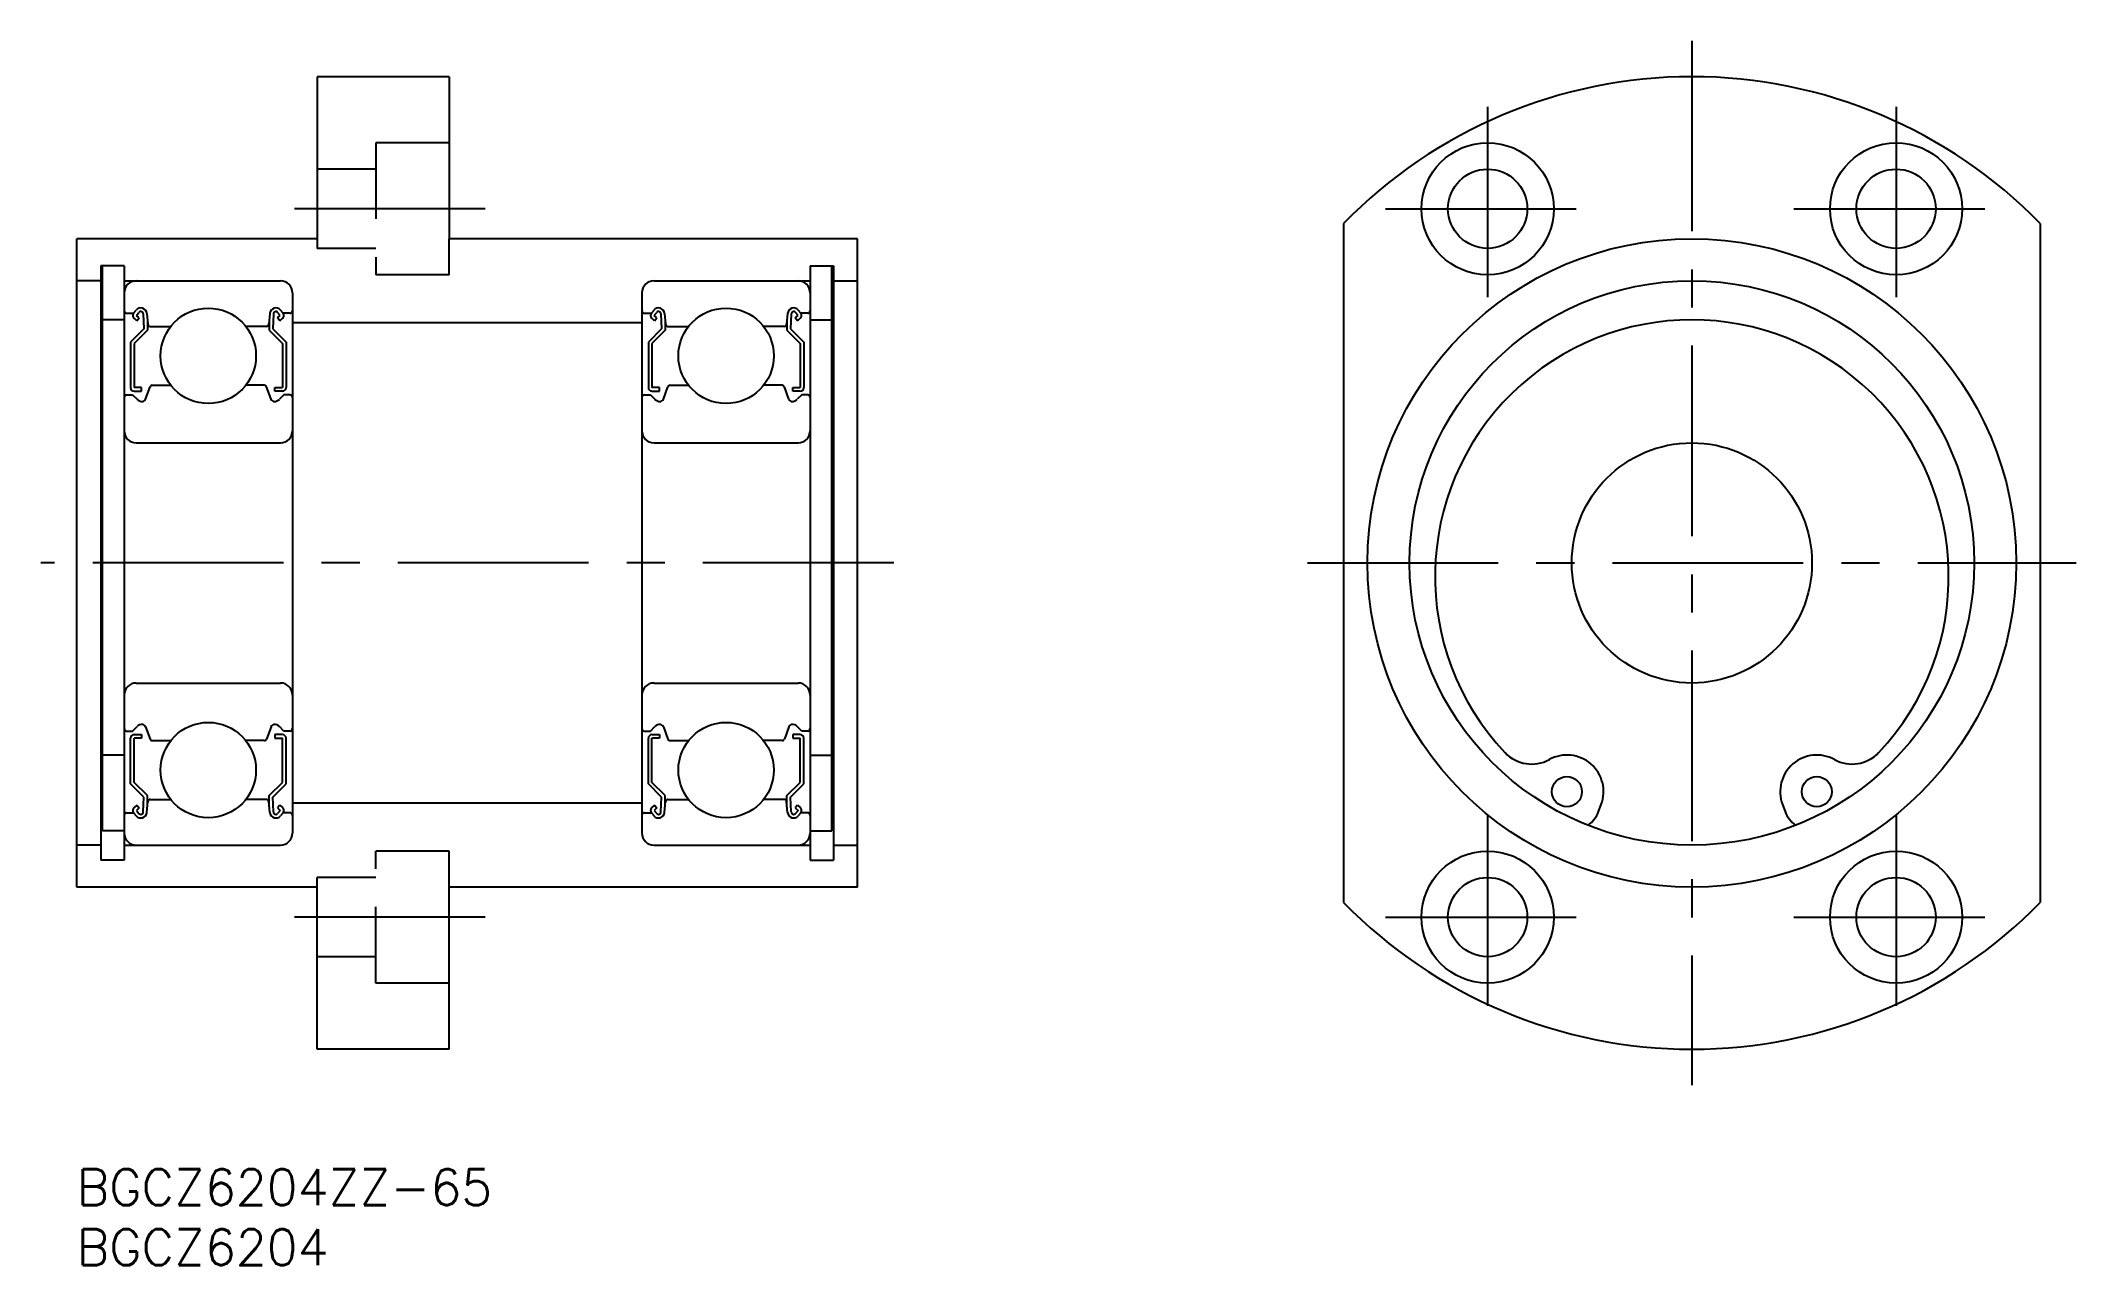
# Model space of a CAD drawing. Extents: x -3 to 166, y -8 to 94.
import ezdxf

# ---------------------------------------------------------------- set-up
doc = ezdxf.new("R2010")
doc.units = 0
doc.header["$LTSCALE"] = 0.5
doc.linetypes.add('CENTER', pattern=[50.8, 31.75, -6.35, 6.35, -6.35])
doc.linetypes.add('DASHED', pattern=[19.05, 12.7, -6.35])
for name, color, linetype in [('MSM_CENTER', 1, 'CENTER'), ('MSM_CONTINUOUS', 7, 'CONTINUOUS'), ('MSM_DASHED', 4, 'DASHED'), ('MSM_PART_NUMBER', 7, 'CONTINUOUS')]:
    doc.layers.add(name, color=color, linetype=linetype)
doc.styles.get("Standard").update_dxf_attribs({"font": 'txt.shx', "height": 3, "bigfont": 'bigfont.shx'})

# ---------------------------------------------------------------- blocks, each defined once
blk = doc.blocks.new('*U6')
at = {"layer": 'MSM_PART_NUMBER'}
blk.add_text('BGCZ6204ZZ-65', height=3, dxfattribs=at).set_placement((0, -3))
blk = doc.blocks.new('*U7')
at = {"layer": 'MSM_PART_NUMBER'}
blk.add_text('BGCZ6204', height=3, dxfattribs=at).set_placement((0, -8))

msp = doc.modelspace()

# ---------------------------------------------------------------- linework, layer by layer
at = {"layer": 'MSM_CENTER'}
for p, q in [((134.44, 94), (134.44, 7)), ((117.44, 88.5), (117.44, 71.5)), ((151.44, 88.5), (151.44, 71.5)), ((34, 80), (17, 80)), ((108.94, 80), (125.94, 80)), ((142.94, 80), (159.94, 80)), ((68, 50.5), (-3, 50.5)), ((102.44, 50.5), (166.44, 50.5)), ((117.44, 29.5), (117.44, 12.5)), ((151.44, 29.5), (151.44, 12.5)), ((34, 21), (17, 21)), ((108.94, 21), (125.94, 21)), ((142.94, 21), (159.94, 21))]:
    msp.add_line(p, q, dxfattribs=at)
at = {"layer": 'MSM_CONTINUOUS'}
for p, q in [((31, 91), (20, 91)), ((20, 91), (20, 77.5)), ((28.25, 91), (28.25, 91)), ((31, 91), (31, 77.5)), ((105.44, 78.77), (105.44, 22.23)), ((163.44, 78.77), (163.44, 22.23)), ((0, 23.5), (0, 77.5)), ((20, 77.5), (0, 77.5)), ((65, 77.5), (31, 77.5)), ((65, 23.5), (65, 77.5)), ((3.95, 75.25), (2, 75.25)), ((2, 75.25), (2, 25.75)), ((2.15, 28.18, 1.25), (2.15, 75.25, 1.25)), ((3.95, 75.25), (3.95, 25.75)), ((61.05, 75.25), (61.05, 25.75)), ((61.05, 75.25), (63, 75.25)), ((62.85, 28.18, 1.25), (62.85, 75.25, 1.25)), ((63, 75.25), (63, 25.75)), ((2, 74), (0, 74)), ((3.95, 74), (16.95, 74)), ((17.95, 73), (17.95, 28)), ((47.05, 73), (47.05, 28)), ((48.05, 74), (61.05, 74)), ((63, 74), (65, 74)), ((4.15, 71.3), (4.73, 71.3)), ((4.73, 71.3), (4.95, 71.56)), ((4.96, 71.11), (5.18, 71.36)), ((5.53, 71.24), (5.58, 70)), ((5.83, 71.28), (5.91, 70.38)), ((16.07, 71.28), (15.99, 70.38)), ((16.37, 71.24), (16.32, 70)), ((16.94, 71.11), (16.72, 71.36)), ((17.17, 71.3), (16.95, 71.56)), ((17.75, 71.3), (17.17, 71.3)), ((47.25, 71.3), (47.83, 71.3)), ((47.83, 71.3), (48.05, 71.56)), ((48.06, 71.11), (48.28, 71.36)), ((48.63, 71.24), (48.68, 70)), ((48.93, 71.28), (49.01, 70.38)), ((59.17, 71.28), (59.09, 70.38)), ((59.47, 71.24), (59.42, 70)), ((60.04, 71.11), (59.82, 71.36)), ((60.27, 71.3), (60.05, 71.56)), ((60.85, 71.3), (60.27, 71.3)), ((3.95, 70.75), (2.15, 70.75)), ((5.58, 70), (4.48, 68.9)), ((5, 70.68), (4.77, 70.88)), ((5.88, 69.88), (4.78, 68.78)), ((5.19, 70.91), (4.96, 71.11)), ((5, 70.68), (5.19, 70.91)), ((5.88, 70.73), (5.88, 69.88)), ((6.11, 70.2), (7.83, 70.2)), ((15.79, 70.2), (14.07, 70.2)), ((16.02, 70.73), (16.02, 69.88)), ((16.02, 69.88), (17.12, 68.78)), ((16.32, 70), (17.42, 68.9)), ((16.71, 70.91), (16.94, 71.11)), ((16.9, 70.68), (16.71, 70.91)), ((16.9, 70.68), (17.13, 70.88)), ((47.05, 70.5), (17.95, 70.5)), ((48.68, 70), (47.58, 68.9)), ((48.1, 70.68), (47.87, 70.88)), ((48.98, 69.88), (47.88, 68.78)), ((48.29, 70.91), (48.06, 71.11)), ((48.1, 70.68), (48.29, 70.91)), ((48.98, 70.73), (48.98, 69.88)), ((49.21, 70.2), (50.93, 70.2)), ((58.89, 70.2), (57.17, 70.2)), ((59.12, 70.73), (59.12, 69.88)), ((59.12, 69.88), (60.22, 68.78)), ((59.42, 70), (60.52, 68.9)), ((59.81, 70.91), (60.04, 71.11)), ((60, 70.68), (59.81, 70.91)), ((60, 70.68), (60.23, 70.88)), ((61.05, 70.75), (62.85, 70.75)), ((4.48, 68.9), (4.48, 65.1)), ((4.78, 68.78), (4.78, 65.1)), ((17.12, 68.78), (17.12, 65.1)), ((17.42, 68.9), (17.42, 65.1)), ((47.58, 68.9), (47.58, 65.1)), ((47.88, 68.78), (47.88, 65.1)), ((60.22, 68.78), (60.22, 65.1)), ((60.52, 68.9), (60.52, 65.1)), ((4.15, 64.5), (4.65, 64.5)), ((4.65, 64.5), (5.02, 64.13)), ((5.4, 65.1), (4.78, 65.1)), ((4.78, 64.8), (5.4, 64.8)), ((5.4, 64.8), (5.4, 65.1)), ((5.73, 64.15), (6.1, 65.17)), ((6.29, 65.3), (7.83, 65.3)), ((15.61, 65.3), (14.07, 65.3)), ((16.17, 64.15), (15.8, 65.17)), ((16.5, 65.1), (17.12, 65.1)), ((16.5, 64.8), (16.5, 65.1)), ((17.12, 64.8), (16.5, 64.8)), ((17.25, 64.5), (16.88, 64.13)), ((17.75, 64.5), (17.25, 64.5)), ((47.25, 64.5), (47.75, 64.5)), ((47.75, 64.5), (48.12, 64.13)), ((48.5, 65.1), (47.88, 65.1)), ((47.88, 64.8), (48.5, 64.8)), ((48.5, 64.8), (48.5, 65.1)), ((48.83, 64.15), (49.2, 65.17)), ((49.39, 65.3), (50.93, 65.3)), ((58.71, 65.3), (57.17, 65.3)), ((59.27, 64.15), (58.9, 65.17)), ((59.6, 65.1), (60.22, 65.1)), ((59.6, 64.8), (59.6, 65.1)), ((60.22, 64.8), (59.6, 64.8)), ((60.35, 64.5), (59.98, 64.13)), ((60.85, 64.5), (60.35, 64.5)), ((4.95, 60.5), (16.95, 60.5)), ((48.05, 60.5), (60.05, 60.5)), ((4.95, 40.5), (16.95, 40.5)), ((48.05, 40.5), (60.05, 40.5)), ((4.15, 36.5), (4.65, 36.5)), ((4.48, 32.1), (4.48, 35.9)), ((4.65, 36.5), (5.02, 36.87)), ((4.78, 36.2), (5.4, 36.2)), ((4.78, 32.22), (4.78, 35.9)), ((5.4, 35.9), (4.78, 35.9)), ((5.4, 36.2), (5.4, 35.9)), ((5.73, 36.85), (6.1, 35.83)), ((6.29, 35.7), (7.83, 35.7)), ((15.61, 35.7), (14.07, 35.7)), ((16.17, 36.85), (15.8, 35.83)), ((16.5, 36.2), (16.5, 35.9)), ((17.12, 36.2), (16.5, 36.2)), ((16.5, 35.9), (17.12, 35.9)), ((17.25, 36.5), (16.88, 36.87)), ((17.12, 32.22), (17.12, 35.9)), ((17.75, 36.5), (17.25, 36.5)), ((17.42, 32.1), (17.42, 35.9)), ((47.25, 36.5), (47.75, 36.5)), ((47.58, 32.1), (47.58, 35.9)), ((47.75, 36.5), (48.12, 36.87)), ((47.88, 36.2), (48.5, 36.2)), ((48.5, 35.9), (47.88, 35.9)), ((47.88, 32.22), (47.88, 35.9)), ((48.5, 36.2), (48.5, 35.9)), ((48.83, 36.85), (49.2, 35.83)), ((49.39, 35.7), (50.93, 35.7)), ((58.71, 35.7), (57.17, 35.7)), ((59.27, 36.85), (58.9, 35.83)), ((59.6, 36.2), (59.6, 35.9)), ((60.22, 36.2), (59.6, 36.2)), ((59.6, 35.9), (60.22, 35.9)), ((60.35, 36.5), (59.98, 36.87)), ((60.22, 32.22), (60.22, 35.9)), ((60.85, 36.5), (60.35, 36.5)), ((60.52, 32.1), (60.52, 35.9)), ((3.95, 34.5), (2.15, 34.5)), ((61.05, 34.5), (62.85, 34.5)), ((5.88, 31.12), (4.78, 32.22)), ((16.02, 31.12), (17.12, 32.22)), ((48.98, 31.12), (47.88, 32.22)), ((59.12, 31.12), (60.22, 32.22)), ((5.58, 31), (4.48, 32.1)), ((5.53, 29.76), (5.58, 31)), ((5.83, 29.72), (5.91, 30.62)), ((5.88, 30.27), (5.88, 31.12)), ((6.11, 30.8), (7.83, 30.8)), ((15.79, 30.8), (14.07, 30.8)), ((16.07, 29.72), (15.99, 30.62)), ((16.02, 30.27), (16.02, 31.12)), ((16.32, 31), (17.42, 32.1)), ((16.37, 29.76), (16.32, 31)), ((47.05, 30.5), (17.95, 30.5)), ((48.68, 31), (47.58, 32.1)), ((48.63, 29.76), (48.68, 31)), ((48.93, 29.72), (49.01, 30.62)), ((48.98, 30.27), (48.98, 31.12)), ((49.21, 30.8), (50.93, 30.8)), ((58.89, 30.8), (57.17, 30.8)), ((59.17, 29.72), (59.09, 30.62)), ((59.12, 30.27), (59.12, 31.12)), ((59.42, 31), (60.52, 32.1)), ((59.47, 29.76), (59.42, 31)), ((4.15, 29.7), (4.73, 29.7)), ((4.73, 29.7), (4.95, 29.44)), ((5, 30.32), (4.77, 30.12)), ((5.19, 30.09), (4.96, 29.89)), ((4.96, 29.89), (5.18, 29.64)), ((5, 30.32), (5.19, 30.09)), ((16.9, 30.32), (16.71, 30.09)), ((16.71, 30.09), (16.94, 29.89)), ((16.94, 29.89), (16.72, 29.64)), ((16.9, 30.32), (17.13, 30.12)), ((17.17, 29.7), (16.95, 29.44)), ((17.75, 29.7), (17.17, 29.7)), ((47.25, 29.7), (47.83, 29.7)), ((47.83, 29.7), (48.05, 29.44)), ((48.1, 30.32), (47.87, 30.12)), ((48.29, 30.09), (48.06, 29.89)), ((48.06, 29.89), (48.28, 29.64)), ((48.1, 30.32), (48.29, 30.09)), ((60, 30.32), (59.81, 30.09)), ((59.81, 30.09), (60.04, 29.89)), ((60.04, 29.89), (59.82, 29.64)), ((60, 30.32), (60.23, 30.12)), ((60.27, 29.7), (60.05, 29.44)), ((60.85, 29.7), (60.27, 29.7)), ((126.68, 29.8), (126.89, 30.38)), ((141.98, 30.38), (142.2, 29.8)), ((3.95, 28.18), (2.15, 28.18)), ((61.05, 28.18), (62.85, 28.18)), ((2, 27), (0, 27)), ((3.95, 25.75), (2, 25.75)), ((3.95, 27), (16.95, 27)), ((8.25, 27), (8.25, 27)), ((48.05, 27), (61.05, 27)), ((51.35, 27), (51.35, 27)), ((61.05, 25.75), (63, 25.75)), ((63, 27), (65, 27)), ((20, 23.5), (0, 23.5)), ((20, 10), (20, 23.5)), ((31, 10), (31, 23.5)), ((65, 23.5), (31, 23.5)), ((31, 10), (20, 10))]:
    msp.add_line(p, q, dxfattribs=at)
for centre, radius in [((117.44, 80), 5.5), ((151.44, 80), 5.5), ((117.44, 80), 3.3), ((151.44, 80), 3.3), ((134.44, 50.5), 27), ((134.44, 50.5), 23.5), ((10.95, 67.75), 3.97), ((54.05, 67.75), 3.97), ((134.44, 50.5), 10), ((10.95, 33.25), 3.97), ((54.05, 33.25), 3.97), ((124.04, 31.45), 1.25), ((144.84, 31.45), 1.25), ((117.44, 21), 5.5), ((151.44, 21), 5.5), ((117.44, 21), 3.3), ((151.44, 21), 3.3)]:
    msp.add_circle(centre, radius, dxfattribs=at)
for centre, radius, start, end in [((134.44, 50.5), 40.5, 44.2707, 135.7293), ((4.95, 73), 1, 90, 180), ((16.95, 73), 1, 0, 90), ((48.05, 73), 1, 90, 180), ((60.05, 73), 1, 0, 90), ((4.15, 71.5), 0.2, 180, 270), ((4.96, 71.11), 0.3, 139.9098, 229.9963), ((5.33, 71.24), 0.5, 4.987, 139.9098), ((5.33, 71.24), 0.2, 2.3754, 139.9922), ((16.57, 71.24), 0.5, 40.0902, 175.013), ((16.57, 71.24), 0.2, 40.0078, 177.6246), ((16.94, 71.11), 0.3, 310.0037, 40.0902), ((17.75, 71.5), 0.2, 270, 0), ((47.25, 71.5), 0.2, 180, 270), ((48.06, 71.11), 0.3, 139.9098, 229.9963), ((48.43, 71.24), 0.5, 4.987, 139.9098), ((48.43, 71.24), 0.2, 2.3754, 139.9922), ((59.67, 71.24), 0.5, 40.0902, 175.013), ((59.67, 71.24), 0.2, 40.0078, 177.6246), ((60.04, 71.11), 0.3, 310.0037, 40.0902), ((60.85, 71.5), 0.2, 270, 0), ((6.11, 70.4), 0.2, 184.987, 270), ((15.79, 70.4), 0.2, 270, 355.013), ((49.21, 70.4), 0.2, 184.987, 270), ((58.89, 70.4), 0.2, 270, 355.013), ((134.44, 49.37), 21.38, 316.6826, 223.3174), ((4.15, 64.3), 0.2, 90, 180), ((4.78, 65.1), 0.3, 180, 270), ((6.29, 65.1), 0.2, 90, 160.0299), ((15.61, 65.1), 0.2, 19.9701, 90), ((17.12, 65.1), 0.3, 270, 0), ((17.75, 64.3), 0.2, 0, 90), ((47.25, 64.3), 0.2, 90, 180), ((47.88, 65.1), 0.3, 180, 270), ((49.39, 65.1), 0.2, 90, 160.0299), ((58.71, 65.1), 0.2, 19.9701, 90), ((60.22, 65.1), 0.3, 270, 0), ((60.85, 64.3), 0.2, 0, 90), ((5.45, 64.55), 0.6, 225, 272.8048), ((5.45, 64.25), 0.3, 265.5374, 340.0299), ((16.45, 64.25), 0.3, 199.9701, 274.4626), ((16.45, 64.55), 0.6, 267.1952, 315), ((48.55, 64.55), 0.6, 225, 272.8048), ((48.55, 64.25), 0.3, 265.5374, 340.0299), ((59.55, 64.25), 0.3, 199.9701, 274.4626), ((59.55, 64.55), 0.6, 267.1952, 315), ((4.95, 61.5), 1, 180, 270), ((16.95, 61.5), 1, 270, 0), ((48.05, 61.5), 1, 180, 270), ((60.05, 61.5), 1, 270, 0), ((4.95, 39.5), 1, 90, 180), ((16.95, 39.5), 1, 0, 90), ((48.05, 39.5), 1, 90, 180), ((60.05, 39.5), 1, 0, 90), ((4.15, 36.7), 0.2, 180, 270), ((4.78, 35.9), 0.3, 90, 180), ((5.45, 36.45), 0.6, 87.1952, 135), ((5.45, 36.75), 0.3, 19.9701, 94.4626), ((6.29, 35.9), 0.2, 199.9701, 270), ((15.61, 35.9), 0.2, 270, 340.0299), ((16.45, 36.75), 0.3, 85.5374, 160.0299), ((16.45, 36.45), 0.6, 45, 92.8048), ((17.12, 35.9), 0.3, 0, 90), ((17.75, 36.7), 0.2, 270, 0), ((47.25, 36.7), 0.2, 180, 270), ((47.88, 35.9), 0.3, 90, 180), ((48.55, 36.45), 0.6, 87.1952, 135), ((48.55, 36.75), 0.3, 19.9701, 94.4626), ((49.39, 35.9), 0.2, 199.9701, 270), ((58.71, 35.9), 0.2, 270, 340.0299), ((59.55, 36.75), 0.3, 85.5374, 160.0299), ((59.55, 36.45), 0.6, 45, 92.8048), ((60.22, 35.9), 0.3, 0, 90), ((60.85, 36.7), 0.2, 270, 0), ((121.11, 36.8), 3.05, 223.3174, 298.7349), ((124.04, 31.45), 3.05, 339.4426, 118.7349), ((144.84, 31.45), 3.05, 61.2651, 200.5574), ((147.77, 36.8), 3.05, 241.2651, 316.6826), ((6.11, 30.6), 0.2, 90, 175.013), ((15.79, 30.6), 0.2, 4.987, 90), ((49.21, 30.6), 0.2, 90, 175.013), ((58.89, 30.6), 0.2, 4.987, 90), ((4.15, 29.5), 0.2, 90, 180), ((4.96, 29.89), 0.3, 130.0037, 220.0902), ((5.33, 29.76), 0.5, 220.0902, 355.013), ((5.33, 29.76), 0.2, 220.0078, 357.6246), ((16.57, 29.76), 0.5, 184.987, 319.9098), ((16.57, 29.76), 0.2, 182.3754, 319.9922), ((16.94, 29.89), 0.3, 319.9098, 49.9963), ((17.75, 29.5), 0.2, 0, 90), ((47.25, 29.5), 0.2, 90, 180), ((48.06, 29.89), 0.3, 130.0037, 220.0902), ((48.43, 29.76), 0.5, 220.0902, 355.013), ((48.43, 29.76), 0.2, 220.0078, 357.6246), ((59.67, 29.76), 0.5, 184.987, 319.9098), ((59.67, 29.76), 0.2, 182.3754, 319.9922), ((60.04, 29.89), 0.3, 319.9098, 49.9963), ((60.85, 29.5), 0.2, 0, 90), ((124.33, 30.68), 2.5, 305.7418, 339.4426), ((144.54, 30.68), 2.5, 200.5574, 234.2582), ((4.95, 28), 1, 180, 270), ((16.95, 28), 1, 270, 0), ((48.05, 28), 1, 180, 270), ((60.05, 28), 1, 270, 0), ((134.44, 50.5), 40.5, 224.2707, 315.7293)]:
    msp.add_arc(centre, radius, start, end, dxfattribs=at)
at = {"layer": 'MSM_DASHED'}
for p, q in [((31, 85.5), (24.9, 85.5)), ((24.9, 85.5), (24.9, 74.5)), ((24.9, 83.3), (20, 83.3)), ((20, 77.5), (20, 76.7)), ((24.9, 76.7), (20, 76.7)), ((31, 74.5), (31, 77.5)), ((31, 74.5), (24.9, 74.5)), ((31, 26.5), (24.9, 26.5)), ((24.9, 15.5), (24.9, 26.5)), ((31, 23.5), (31, 26.5)), ((20, 23.5), (20, 24.3)), ((24.9, 24.3), (20, 24.3)), ((24.9, 17.7), (20, 17.7)), ((31, 15.5), (24.9, 15.5))]:
    msp.add_line(p, q, dxfattribs=at)

# ---------------------------------------------------------------- block references
at = {"layer": 'MSM_CONTINUOUS'}
for name in ['*U6', '*U7']:
    msp.add_blockref(name, (0, 0), dxfattribs=at)

doc.saveas('drawing.dxf')
